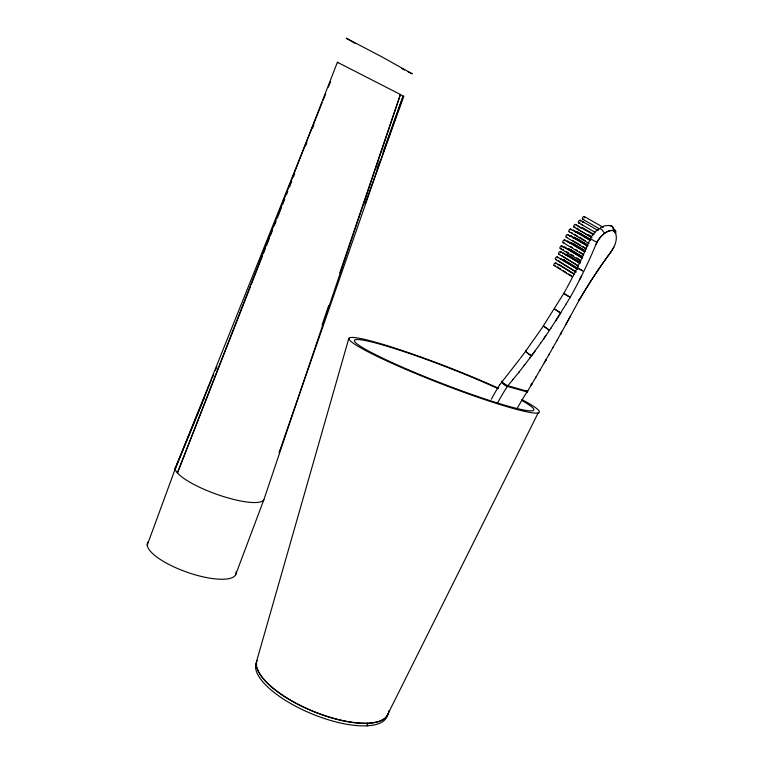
<?xml version="1.0" encoding="UTF-8"?>
<svg xmlns="http://www.w3.org/2000/svg" width="764" height="764" viewBox="0 0 764 764"><rect width="100%" height="100%" fill="white"/><g stroke="black" fill="none" stroke-linecap="round" stroke-linejoin="round"><path stroke-width="1.15" d="M566.286 288.954A372.44 277.074 -56.6 0 1 563.928 293.185L543.338 325.894L549.411 330.401M565.389 325.321L578.902 300.644A258.49 128.447 -55.5 0 1 611.133 251.681A16.932 9.875 -57.8 0 0 613.979 230.986L612.317 226.526A5.243 4.192 -70.4 0 0 609.3 225.705M543.49 325.894L525.67 351.125A5.042 0.563 35.6 0 0 527.074 352.576L527.676 353.169A4.861 0.573 36.2 0 0 531.448 355.89L535.459 350.437M613.645 229.171A5.3 3.906 -27 0 1 615.039 229.954L615.841 231.186L615.669 233.498L613.616 230.642L613.74 228.856L612.661 226.698A5.291 4.183 -50.1 0 0 610.436 225.791M348.852 338.28L256.847 660.44A70.956 26.062 22.5 0 0 317.91 713.251A70.956 26.062 22.5 0 0 388.914 710.606M235.656 574.729L263.876 499.685L400.431 94.497L337.411 62.266L177.41 473.002L250.401 286.739M322.131 324.891L328.654 305.686M339.789 272.939L400.431 94.497L403.774 96.455L364.886 204.179M279.061 452.67L403.153 96.016L382.984 152.189M376.938 169.035L379.756 161.175M147.232 545.162L175.137 469.134L322.169 102.634M251.27 284.523L262.568 255.692M263.437 253.476L265.605 247.937M266.474 245.721L269.52 237.957M270.38 235.742L272.557 230.193M274.295 225.762L276.033 221.321M277.332 217.998L281.677 206.91M282.546 204.695L284.724 199.146M286.462 194.715L287.761 191.392M289.499 186.951L291.676 181.412M293.414 176.981L294.713 173.648M305.571 145.934L306.88 142.61M312.524 128.19L313.832 124.866M368.009 723.155L366.968 725.8L368.009 723.155A70.727 25.976 22.5 0 1 300.558 705.554A70.727 25.976 22.5 0 1 257.096 667.831M323.057 100.428L325.722 93.781M328.386 87.134L330.602 81.605M175.137 469.134L199.127 410.698M200.025 408.492L202.288 402.981M203.195 400.775L204.551 397.461M211.37 380.185L175.949 466.288A47.196 11.288 19.8 0 0 212.44 492.732A47.196 11.288 19.8 0 0 263.876 499.685M212.277 377.979L213.643 374.666M215.458 370.253L216.823 366.94M593.017 234.51A16.798 9.846 -57.8 0 0 590.391 238.635L589.369 240.832A372.44 277.074 -56.6 0 1 577.422 267.4M566.239 303.833L570.231 297.234A374.895 277.179 -56.5 0 0 595.863 244.652L596.904 242.446A16.942 9.856 -57.8 0 1 613.12 230.508L613.607 230.642M577.651 268.193L577.221 267.486L582.961 271.019L577.67 268.154M386.431 716.985L538.238 412.751M579.437 280.054L581.643 275.699M557.252 339.98L561.702 331.968M565.943 324.366L570.345 316.353M569.4 296.843L570.202 297.225L569.4 296.843A4.918 0.525 28.1 0 1 566.84 295.496L564.252 293.825A5.147 0.554 28.1 0 1 563.756 293.214L569.428 296.804M557.405 339.636L552.907 347.677M565.417 325.33L560.518 334.174A4.851 0.965 27.9 0 0 560.346 333.257A4.851 0.993 28.5 0 1 560.461 334.279M553.117 347.248L548.562 355.308M548.839 354.782L544.226 362.852M527.131 390.738A4.756 1.652 30.4 0 1 527.017 392.133L531.773 384.149M536.032 376.929L531.314 384.922M597.973 229.582L598.651 228.77A5.205 2.741 56.4 0 1 601.784 229.525L604.544 233.316M540.291 369.623L535.583 377.712M539.9 370.32L545.658 360.36A4.813 1.308 29.6 0 0 545.888 359.653M566.267 303.852L555.781 320.679M560.766 312.868L550.749 328.377M499.685 384.808L519.73 359.118M543.576 338.968L550.93 328.157M596.77 271.726L596.388 271.516M545.868 335.673L540.396 343.504M527.618 390.757A4.89 0.869 29.4 0 1 527.523 391.283L507.84 385.744A4.966 0.898 29.3 0 1 502.473 382.544L502.043 382.134A4.966 0.898 29.3 0 1 501.709 381.36L501.929 381.284A5.042 0.726 39.4 0 0 502.072 382.105L503.562 383.681A4.823 0.697 39.4 0 0 507.153 386.574L512.405 380.262M507.84 385.744L505.3 389.64A240.249 215.41 -87.6 0 0 497.746 402.59M537.589 347.458L540.711 343.093M527.523 391.283L525.011 395.093A234.94 213.089 -88.9 0 0 517.047 408.692M537.608 347.477L531.515 355.795A4.861 0.544 35.6 0 1 527.723 353.111L527.074 352.576A5.052 0.602 36.2 0 1 525.689 351.01M525.852 350.991L520.351 358.297M529.662 358.259L531.496 355.852M530.12 357.676L524.161 365.507M524.696 364.839L518.565 372.651M519.167 371.906L512.94 379.613M512.424 380.252L513.542 378.868M600.514 227.557L605.05 225.733L609.519 225.466M613.75 247.068L611.152 251.7A258.433 128.419 -55.5 0 0 591.603 279.901L588.977 284.017A258.433 128.419 -55.5 0 0 578.902 300.644L579.074 300.605A4.89 0.592 27.5 0 0 578.587 299.966M590.391 238.635L596.904 242.446M408.091 71.816L412.264 73.822L381.971 56.899L346.264 38.2L355.184 43.424M401.835 68.588L404.519 69.973M584.259 216.537L603.293 227.347M582.789 219.287L598.795 228.426M580.22 220.233L598.202 230.537M578.759 222.983L595.051 232.208M582.12 227.5L594.058 234.395M575.559 224.463L593.494 234.834M588.614 234.834L590.591 235.99M577.364 229.047L591.269 237.126M574.098 227.214L591.995 237.623M580.124 233.402L590.429 239.418M577.364 231.874L590.257 239.399M573.783 230.346L590.658 240.202M570.698 229.057L590.562 240.67M574.308 234.242L577.278 235.99M579.265 237.155L585.205 240.641M569.237 231.798L589.063 243.449M549.469 330.306L543.338 325.894M577.24 238.845L587.506 244.9M574.471 237.327L587.822 245.206M570.889 235.828L587.697 245.741M567.786 234.558L587.573 246.247M572.513 240.383L580.726 245.254M582.779 246.466L585.854 248.3M566.334 237.298L586.084 249.026M574.117 244.165L585.367 250.859M571.338 242.665L585.673 251.203M567.747 241.185L585.167 251.566M564.653 239.934L584.364 251.7M570.393 246.361L572.437 247.584M575.502 249.427L577.555 250.649M579.599 251.872L582.665 253.715M563.202 242.665L583.667 254.937M571.271 250.057L582.483 256.809M567.365 248.978A1.538 0.926 -57.4 0 1 568.492 248.587L582.76 257.182M564.892 247.125L582.244 257.583M561.788 245.893L582.206 258.213M566.506 251.69L568.54 252.932M570.584 254.164L573.64 256.007M576.686 257.86L579.742 259.712M560.337 248.625L580.726 260.982M565.704 255.081A1.538 0.926 -57.2 0 1 567.089 254.393L580.287 262.415M563.746 253.295L580.01 263.188M560.451 251.557L579.78 263.322M563.326 256.618L577.527 265.299M559.009 254.269L578.3 266.073M563.851 259.693L577.011 267.763M560.509 258.614L576.715 268.565M557.204 256.895L577.679 269.482M558.866 261.183L576.046 271.793M555.562 259.474L575.999 272.108M559.324 264.64L574.452 274.018M555.925 263.026L574.089 274.305M560.499 268.957L557.481 267.075A1.538 0.926 -56.8 0 0 558.226 267.171M563.517 270.838L566.535 272.719M568.55 273.98L571.577 275.861M554.072 265.471L572.207 276.788M337.411 62.266L338.156 62.782M566.124 294.885L566.84 295.496M583.916 218.915A1.566 0.936 -58.6 0 1 582.416 218.838A1.566 0.936 -58.6 0 1 583.324 216.756A1.566 0.936 -58.6 0 1 584.661 217.196M580.736 228.178A1.547 0.926 -58.2 0 1 581.872 227.452A1.547 0.926 -58.2 0 1 582.531 228.14M577.985 226.459A1.557 0.936 -58.2 0 1 579.217 227.29M578.195 228.885A1.557 0.936 -58.2 0 1 576.963 228.064M574.939 227.051A1.566 0.945 -58.2 0 1 573.688 226.555A1.566 0.945 -58.2 0 1 574.719 224.616A1.566 0.945 -58.2 0 1 575.97 225.113M566.878 237.279A1.557 0.945 -57.8 0 1 565.923 236.315A1.557 0.945 -57.8 0 1 567.241 234.567A1.557 0.945 -57.8 0 1 568.196 235.532M569.486 236.506A1.557 0.936 -57.8 0 1 570.632 235.78A1.557 0.936 -57.8 0 1 571.3 236.468M573.076 238.015A1.547 0.926 -57.8 0 1 574.213 237.289A1.547 0.926 -57.8 0 1 574.881 237.967M576.409 239.008A1.547 0.926 -57.8 0 1 577.651 239.476M582.435 222.391A1.557 0.936 -58.4 0 1 583.963 222.668M582.636 224.74A1.557 0.936 -58.4 0 1 581.691 224.1M579.886 222.601A1.566 0.945 -58.4 0 1 578.358 222.429A1.566 0.945 -58.4 0 1 579.475 220.328A1.566 0.945 -58.4 0 1 580.611 221.226M569.495 231.845A1.566 0.945 -58 0 1 568.874 230.575A1.566 0.945 -58 0 1 570.25 229.038A1.566 0.945 -58 0 1 571.1 230.04M572.943 230.499A1.557 0.936 -58 0 1 574.194 230.986M572.58 233.125A1.557 0.936 -58 0 1 571.988 232.724M575.97 232.552A1.547 0.936 -58 0 1 577.106 231.826A1.547 0.936 -58 0 1 577.775 232.514M579.599 233.412A1.547 0.926 -58 0 1 580.535 234.042M564.042 242.503A1.557 0.945 -57.6 0 1 562.772 241.921A1.557 0.945 -57.6 0 1 564.004 239.982A1.557 0.945 -57.6 0 1 565.064 240.908M566.621 241.577A1.547 0.936 -57.6 0 1 567.862 241.233A1.547 0.936 -57.6 0 1 568.072 242.513M569.954 243.353A1.547 0.926 -57.6 0 1 571.09 242.627A1.547 0.926 -57.6 0 1 571.749 243.296M573.286 244.327A1.538 0.926 -57.6 0 1 574.528 244.795M562.734 260.094A1.538 0.926 -57 0 1 563.966 259.741A1.538 0.926 -57 0 1 564.176 260.992M559.974 258.633A1.538 0.926 -57 0 1 560.929 259.235M559.62 261.288A1.538 0.926 -57 0 1 558.723 260.973M556.612 259.435A1.547 0.936 -57 0 1 555.332 258.881A1.547 0.936 -57 0 1 556.564 256.962A1.547 0.936 -57 0 1 557.624 257.85M567.089 254.393A1.538 0.926 -57.2 0 1 567.404 255.692M562.915 253.457A1.538 0.926 -57.2 0 1 564.166 253.915M562.562 256.036A1.538 0.926 -57.2 0 1 561.96 255.653M559.859 254.106A1.547 0.936 -57.2 0 1 558.579 253.543A1.547 0.936 -57.2 0 1 559.811 251.614A1.547 0.936 -57.2 0 1 560.871 252.512M555.122 265.423A1.538 0.926 -56.8 0 1 553.852 264.879A1.538 0.926 -56.8 0 1 555.075 262.969A1.538 0.926 -56.8 0 1 556.135 263.847M557.987 264.917A1.538 0.926 -56.8 0 1 559.114 264.516A1.538 0.926 -56.8 0 1 559.525 265.452M561.187 248.453A1.547 0.936 -57.4 0 1 559.916 247.775A1.547 0.936 -57.4 0 1 561.339 245.884A1.547 0.936 -57.4 0 1 562.113 247.221M563.498 247.813A1.547 0.936 -57.4 0 1 564.644 247.087A1.547 0.936 -57.4 0 1 565.312 247.756M563.45 249.847A1.547 0.936 -57.4 0 1 563.106 249.494M568.492 248.587A1.538 0.926 -57.4 0 1 568.894 249.542M570.441 250.229A1.538 0.926 -57.3 0 1 571.673 251.012M595.901 244.652A16.884 9.827 -57.8 0 1 613.1 230.556M593.523 233.87A16.798 9.846 -57.8 0 1 599.75 228.426M576.992 268.279A372.44 277.074 -56.6 0 1 575.273 271.755L573.096 276.091A372.44 277.074 -56.6 0 1 566.745 288.104M526.998 390.882A4.851 1.117 33.7 0 1 527.055 391.932L507.363 386.412A4.928 1.156 33.6 0 1 503.113 383.604A4.928 1.156 33.6 0 1 501.671 381.389M545.926 359.577A4.813 1.27 29 0 1 545.716 360.312M531.238 384.712A4.765 1.633 30.4 0 1 530.913 385.629M531.276 384.636A4.765 1.595 29.7 0 1 530.961 385.533M491.328 399.247A250.506 224.75 -87.7 0 1 499.685 384.808M521.841 399.572A102.051 8.987 21.2 0 1 463.462 392.142A102.051 8.987 21.2 0 1 350.657 337.507A102.051 8.987 21.2 0 1 498.309 388.169M388.026 713.92A70.727 25.976 22.5 0 1 369.289 723.078M256.618 665.578A70.727 25.976 22.5 0 1 257.067 660.526M387.596 714.235A70.708 26.129 22.5 0 1 315.456 715.295A70.708 26.129 22.5 0 1 256.093 663.076M522.022 400.613A96.178 8.471 21.2 0 1 455.306 388.494A96.178 8.471 21.2 0 1 357.227 339.512A96.178 8.471 21.2 0 1 498.176 388.704M236.086 571.911A46.871 14.354 19.4 0 1 187.734 572.456A46.871 14.354 19.4 0 1 148.331 541.561M531.687 384.416L531.41 383.566L531.687 384.416M554.559 309.028L560.652 312.992L554.559 309.028"/></g></svg>
